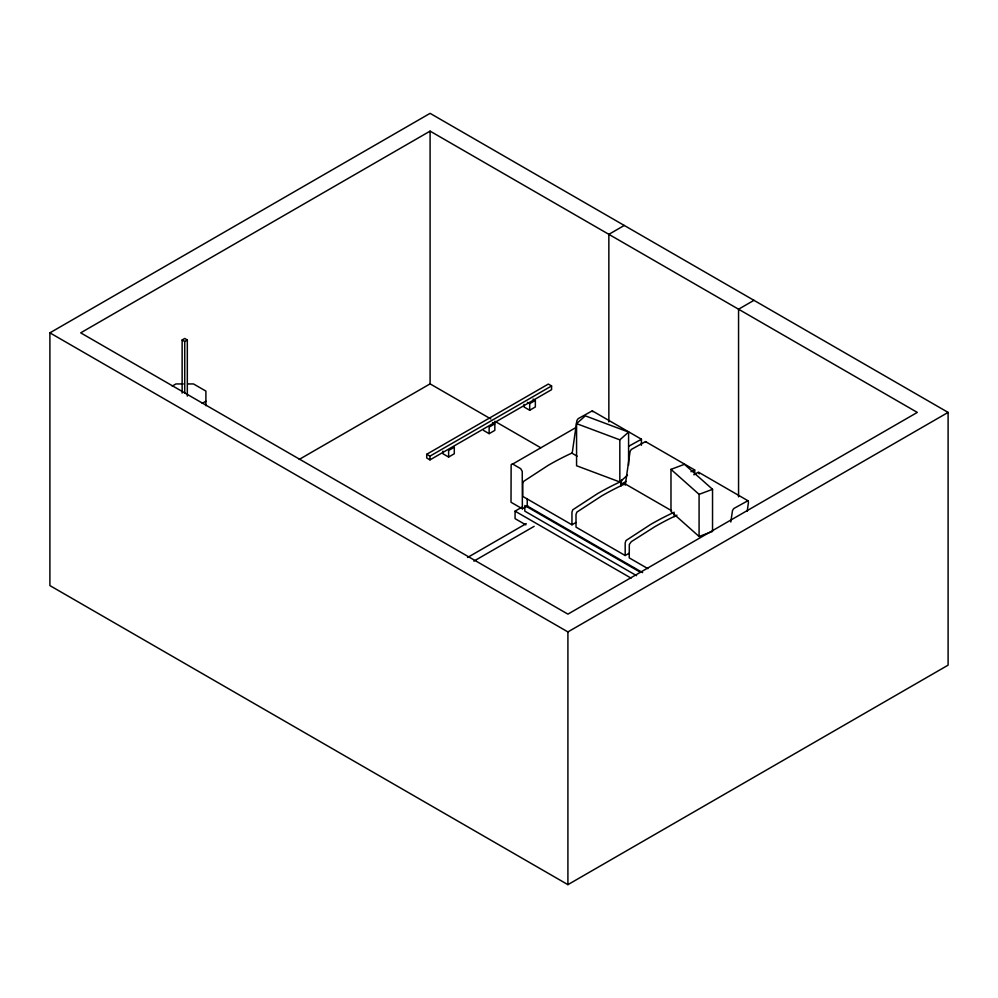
<?xml version="1.0" encoding="UTF-8"?>
<svg xmlns="http://www.w3.org/2000/svg" width="998" height="998" viewBox="0 0 998 998"><rect width="100%" height="100%" fill="white"/><g stroke="black" fill="none" stroke-linecap="round" stroke-linejoin="round"><path stroke-width="1.5" d="M699.274 473.9L698.213 472.279L693.772 474.774M572.228 452.955L576.807 420.944A3.655 2.108 -60 0 1 578.341 418.561L592.276 410.852L641.452 439.245L641.377 445.283M621.617 479.863L620.993 484.317L625.983 481.435M625.259 485.165L630.05 451.682A3.655 2.108 -60 0 1 631.572 449.3L645.506 441.59L694.683 469.983L694.808 474.524M730.785 522.041L732.457 510.814A3.655 2.108 -60 0 1 733.992 508.419L747.914 500.722L748.463 502.293L747.215 511.201M627.493 475.185L619.833 481.984L576.57 465.754L576.57 423.626L585.327 415.854L628.59 432.084L628.59 465.193M619.833 481.984L619.833 439.844L628.59 432.084M628.802 446.206L641.452 439.245M690.99 471.68L694.683 469.983M49.9 332.845L430.088 113.348L948.1 412.411L948.1 665.155L567.912 884.652L49.9 585.589L49.9 332.845L567.912 631.921L948.1 412.411M430.088 131.125L80.701 332.845L567.912 614.132L917.299 412.411L430.088 131.125L430.088 383.868L299.238 459.417M182.135 393.1L182.135 339.969L184.73 338.472L187.325 339.969L187.325 396.131M182.135 339.969L184.73 341.478L187.325 339.969M172.242 386.089L175.96 383.943L183.27 383.943M202.182 403.367L205.9 401.221M624.261 225.448L608.855 234.343L608.855 421.954M426.732 454.277L548.339 384.068L551.582 385.939L551.582 389.669L429.963 459.878L426.732 458.007L426.732 454.277L429.963 456.148L551.582 385.939M489.145 433.656L494.833 430.375L494.833 423.813L489.145 427.094L489.145 433.656L483.481 430.388M527.418 402.381L529.689 403.679L535.352 400.41L535.352 406.972L529.689 410.24L524.025 406.972L524.025 404.352M448.626 457.047L454.29 453.778L454.29 447.216L448.626 450.485L448.626 457.047L442.962 453.778L442.962 451.158M753.952 300.323L738.557 309.218L738.557 496.842M527.73 505.712L522.366 508.805L511.013 502.256L511.138 464.943A3.431 1.984 60 0 1 512.698 464.045L575.684 427.68M525.859 524.873L515.068 518.648L515.068 511.151L521.767 507.283M467.563 557.483L526.196 523.626M473.9 561.125L534.117 526.358M577.131 456.173L571.817 453.104A323.402 186.713 -60 0 0 548.301 465.28L523.601 481.385L522.765 483.768L522.765 496.405L571.954 524.798L575.933 522.503M671.567 510.702L625.047 483.843A323.402 186.713 -60 0 0 601.544 496.006L576.844 512.124L576.008 514.494L576.008 527.131L625.185 555.524L629.152 553.229M670.98 469.372L684.428 464.32L712.535 489.307L712.535 531.435L699.087 536.487L670.98 511.512L670.98 469.372L699.087 494.359L699.087 536.487M699.087 494.359L712.535 489.307M187.649 383.943L193.5 383.943L205.9 391.091L205.9 405.712M576.57 423.626L619.833 439.844M512.698 464.045L520.682 468.661L522.241 471.355L522.366 508.805M698.737 472.316L747.914 500.722M533.082 399.1L535.352 400.41M430.088 383.868L490.816 418.935M494.871 421.268L540.754 447.765M492.563 422.503L494.833 423.813M647.839 568.611L629.227 557.87L629.326 544.446L631.26 541.714L654.763 526.744A323.402 186.713 -60 0 1 676.968 515.18M642.625 572.615L527.231 505.998L527.231 498.638M524.811 505.524L640.604 572.378M636.562 575.659L524.811 511.138L524.811 506.934M515.068 511.151L631.06 578.116M645.506 441.59L646.068 442.438M592.276 410.852L592.824 411.7M674.224 513.733L674.224 516.727M625.185 555.524L625.185 542.887L626.008 540.517L650.721 524.399A323.402 186.713 -60 0 1 674.224 512.236M620.993 486.001L620.993 481.51A323.402 186.713 -60 0 0 597.49 493.673L572.79 509.778L571.954 512.161L571.954 524.798M567.912 631.921L567.912 884.652M529.689 403.679L529.689 410.24M429.963 456.148L429.963 459.878M184.73 341.478L184.73 393.075"/></g></svg>
